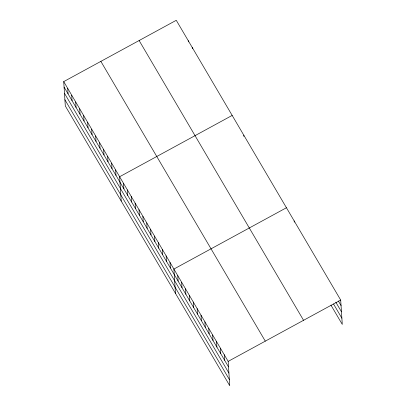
<?xml version="1.0" encoding="UTF-8"?>
<svg xmlns="http://www.w3.org/2000/svg" width="406" height="406" viewBox="0 0 406 406"><rect width="100%" height="100%" fill="white"/><g stroke="black" fill="none" stroke-linecap="round" stroke-linejoin="round"><path stroke-width="0.61" d="M63.727 81.606L228.162 361.376L229.735 385.7L65.3 105.93L63.727 81.606L176.265 20.3L340.7 300.07L342.273 324.394L330.941 305.119M232.176 115.421L119.633 176.727L121.206 201.051M286.438 207.745L173.9 269.051L175.468 293.376M228.162 361.376L340.7 300.07M338.371 301.013L341.055 305.576M335.792 302.15L341.456 311.788M333.524 303.982L341.872 318.182M139.131 40.529L303.561 320.298M100.866 61.377L265.296 341.142M64.082 87.112L228.517 366.882M64.488 93.324L228.918 373.094M64.899 99.724L229.329 379.488M294.188 220.935L294.269 222.158M243.803 135.203L243.879 136.431M224.285 354.778L224.64 360.289M220.407 348.186L220.762 353.697M216.53 341.593L216.89 347.1M212.658 334.996L213.013 340.507M192.241 47.477L192.317 48.7M208.78 328.403L209.136 333.91M188.247 40.681L188.328 41.909M204.903 321.806L205.258 327.317M201.031 315.213L201.386 320.72M197.154 308.621L197.509 314.127M193.276 302.023L193.632 307.535M189.399 295.431L189.759 300.937M185.527 288.833L185.882 294.345M181.649 282.241L182.005 287.747M177.772 275.644L178.127 281.155M170.023 262.459L170.378 267.965M166.145 255.861L166.501 261.373M162.268 249.269L162.628 254.775M158.396 242.671L158.751 248.183M154.519 236.079L154.874 241.585M150.641 229.481L150.996 234.993M146.764 222.889L147.124 228.4M142.892 216.296L143.247 221.803M139.014 209.699L139.37 215.21M135.137 203.107L135.492 208.613M131.265 196.509L131.62 202.021M127.388 189.917L127.743 195.423M123.51 183.324L123.866 188.831M115.644 169.931L115.999 175.443M111.65 163.141L112.005 168.647M107.656 156.346L108.011 161.852M103.662 149.55L104.017 155.056M99.668 142.755L100.023 148.266M95.674 135.959L96.029 141.471M91.68 129.169L92.04 134.675M87.686 122.373L88.046 127.88M83.697 115.578L84.052 121.084M79.703 108.783L80.058 114.294M75.709 101.987L76.064 107.499M71.715 95.197L72.07 100.703M67.721 88.401L68.076 93.908"/></g></svg>
